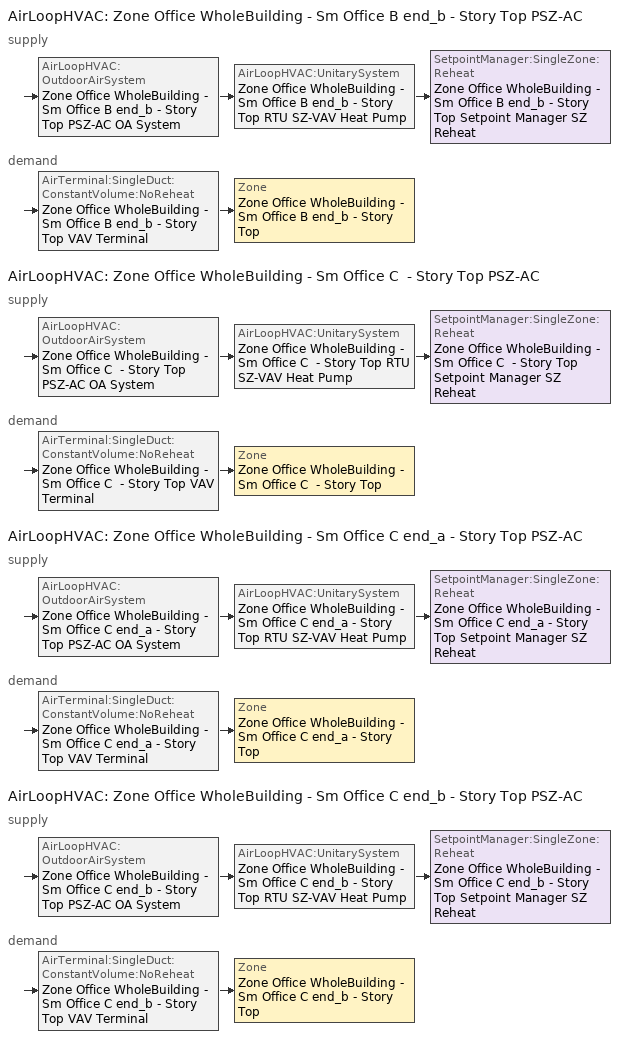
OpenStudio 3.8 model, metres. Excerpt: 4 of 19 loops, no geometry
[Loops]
AirLoopHVAC 'Zone Office WholeBuilding - Sm Office B end_b - Story Top PSZ-AC'
 supply: AirLoopHVAC:OutdoorAirSystem 'Zone Office WholeBuilding - Sm Office B end_b - Story Top PSZ-AC OA System' > AirLoopHVAC:UnitarySystem 'Zone Office WholeBuilding - Sm Office B end_b - Story Top RTU SZ-VAV Heat Pump' > SetpointManager:SingleZone:Reheat 'Zone Office WholeBuilding - Sm Office B end_b - Story Top Setpoint Manager SZ Reheat'
 demand: AirTerminal:SingleDuct:ConstantVolume:NoReheat 'Zone Office WholeBuilding - Sm Office B end_b - Story Top VAV Terminal' > Zone 'Zone Office WholeBuilding - Sm Office B end_b - Story Top'
AirLoopHVAC 'Zone Office WholeBuilding - Sm Office C  - Story Top PSZ-AC'
 supply: AirLoopHVAC:OutdoorAirSystem 'Zone Office WholeBuilding - Sm Office C  - Story Top PSZ-AC OA System' > AirLoopHVAC:UnitarySystem 'Zone Office WholeBuilding - Sm Office C  - Story Top RTU SZ-VAV Heat Pump' > SetpointManager:SingleZone:Reheat 'Zone Office WholeBuilding - Sm Office C  - Story Top Setpoint Manager SZ Reheat'
 demand: AirTerminal:SingleDuct:ConstantVolume:NoReheat 'Zone Office WholeBuilding - Sm Office C  - Story Top VAV Terminal' > Zone 'Zone Office WholeBuilding - Sm Office C  - Story Top'
AirLoopHVAC 'Zone Office WholeBuilding - Sm Office C end_a - Story Top PSZ-AC'
 supply: AirLoopHVAC:OutdoorAirSystem 'Zone Office WholeBuilding - Sm Office C end_a - Story Top PSZ-AC OA System' > AirLoopHVAC:UnitarySystem 'Zone Office WholeBuilding - Sm Office C end_a - Story Top RTU SZ-VAV Heat Pump' > SetpointManager:SingleZone:Reheat 'Zone Office WholeBuilding - Sm Office C end_a - Story Top Setpoint Manager SZ Reheat'
 demand: AirTerminal:SingleDuct:ConstantVolume:NoReheat 'Zone Office WholeBuilding - Sm Office C end_a - Story Top VAV Terminal' > Zone 'Zone Office WholeBuilding - Sm Office C end_a - Story Top'
AirLoopHVAC 'Zone Office WholeBuilding - Sm Office C end_b - Story Top PSZ-AC'
 supply: AirLoopHVAC:OutdoorAirSystem 'Zone Office WholeBuilding - Sm Office C end_b - Story Top PSZ-AC OA System' > AirLoopHVAC:UnitarySystem 'Zone Office WholeBuilding - Sm Office C end_b - Story Top RTU SZ-VAV Heat Pump' > SetpointManager:SingleZone:Reheat 'Zone Office WholeBuilding - Sm Office C end_b - Story Top Setpoint Manager SZ Reheat'
 demand: AirTerminal:SingleDuct:ConstantVolume:NoReheat 'Zone Office WholeBuilding - Sm Office C end_b - Story Top VAV Terminal' > Zone 'Zone Office WholeBuilding - Sm Office C end_b - Story Top'
[Sizing:Zone] Zone Cooling Design Supply Air Temperature Input Method=SupplyAirTemperature; Zone Cooling Design Supply Air Temperature {C}=12.7778; Zone Cooling Design Supply Air Temperature Difference {deltaC}=11.11; Zone Heating Design Supply Air Temperature Input Method=SupplyAirTemperature; Zone Heating Design Supply Air Temperature {C}=50; Zone Heating Design Supply Air Temperature Difference {deltaC}=11.11; Zone Cooling Design Supply Air Humidity Ratio {kg-H2O/kg-air}=0.0085; Zone Heating Design Supply Air Humidity Ratio {kg-H2O/kg-air}=0.008; Cooling Design Air Flow Method=DesignDay; Heating Design Air Flow Method=DesignDay; Account for Dedicated Outdoor Air System=No; Dedicated Outdoor Air System Control Strategy=NeutralSupplyAir; Dedicated Outdoor Air Low Setpoint Temperature for Design {C}=autosize; Dedicated Outdoor Air High Setpoint Temperature for Design {C}=autosize; Zone Load Sizing Method=Sensible Load Only No Latent Load; Zone Latent Cooling Design Supply Air Humidity Ratio Input Method=HumidityRatioDifference; Zone Cooling Design Supply Air Humidity Ratio Difference {kgWater/kgDryAir}=0.005; Zone Latent Heating Design Supply Air Humidity Ratio Input Method=HumidityRatioDifference; Zone Humidification Design Supply Air Humidity Ratio Difference {kgWater/kgDryAir}=0.005
Zone Office WholeBuilding - Sm Office C end_a - Story Top; Zone Office WholeBuilding - Sm Office C  - Story Top; Zone Office WholeBuilding - Sm Office B end_b - Story Top; Zone Office WholeBuilding - Sm Office C end_b - Story Top
[Zone equipment]
Zone Office WholeBuilding - Sm Office C end_a - Story Top: Zone Office WholeBuilding - Sm Office C end_a - Story Top VAV Terminal
Zone Office WholeBuilding - Sm Office C  - Story Top: Zone Office WholeBuilding - Sm Office C  - Story Top VAV Terminal
Zone Office WholeBuilding - Sm Office B end_b - Story Top: Zone Office WholeBuilding - Sm Office B end_b - Story Top VAV Terminal
Zone Office WholeBuilding - Sm Office C end_b - Story Top: Zone Office WholeBuilding - Sm Office C end_b - Story Top VAV Terminal
[AirLoopHVAC] Design Return Air Flow Fraction of Supply Air Flow=1
Name | Availability Schedule | Design Supply Air Flow Rate {m3/s}
Zone Office WholeBuilding - Sm Office B end_b - Story Top PSZ-AC | Zone Office WholeBuilding - Sm Office B end_b - Story Top PSZ-AC_constant_night_fan_schedule | 0.332468
Zone Office WholeBuilding - Sm Office C  - Story Top PSZ-AC | Zone Office WholeBuilding - Sm Office C  - Story Top PSZ-AC_constant_night_fan_schedule | 0.796888
Zone Office WholeBuilding - Sm Office C end_a - Story Top PSZ-AC | Zone Office WholeBuilding - Sm Office C end_a - Story Top PSZ-AC_constant_night_fan_schedule | 0.156352
Zone Office WholeBuilding - Sm Office C end_b - Story Top PSZ-AC | Zone Office WholeBuilding - Sm Office C end_b - Story Top PSZ-AC_constant_night_fan_schedule | 0.162666
[Sizing:System] Type of Load to Size On=Sensible; Central Heating Maximum System Air Flow Ratio=1; Preheat Design Temperature {C}=7.22222; Preheat Design Humidity Ratio {kg-H2O/kg-Air}=0.008; Precool Design Temperature {C}=12.7778; Precool Design Humidity Ratio {kg-H2O/kg-Air}=0.008; Central Cooling Design Supply Air Temperature {C}=12.7778; Central Heating Design Supply Air Temperature {C}=50; Sizing Option=Coincident; 100% Outdoor Air in Cooling=No; 100% Outdoor Air in Heating=No; Central Cooling Design Supply Air Humidity Ratio {kg-H2O/kg-Air}=0.0085; Central Heating Design Supply Air Humidity Ratio {kg-H2O/kg-Air}=0.008; Cooling Design Air Flow Method=DesignDay; Heating Design Air Flow Method=DesignDay; System Outdoor Air Method=ZoneSum; Zone Maximum Outdoor Air Fraction=1; Cooling Supply Air Flow Rate Per Floor Area {m3/s-m2}=0.00996765; Cooling Fraction of Autosized Cooling Supply Air Flow Rate=1; Cooling Supply Air Flow Rate Per Unit Cooling Capacity {m3/s-W}=3.94755e-05; Heating Supply Air Flow Rate Per Floor Area {m3/s-m2}=0.00996765; Heating Fraction of Autosized Heating Supply Air Flow Rate=1; Heating Fraction of Autosized Cooling Supply Air Flow Rate=1; Heating Supply Air Flow Rate Per Unit Heating Capacity {m3/s-W}=3.15882e-05; Cooling Design Capacity Method=CoolingDesignCapacity; Cooling Design Capacity Per Floor Area {W/m2}=234.7; Fraction of Autosized Cooling Design Capacity=1; Heating Design Capacity Method=HeatingDesignCapacity; Heating Design Capacity Per Floor Area {W/m2}=157; Fraction of Autosized Heating Design Capacity=1; Central Cooling Capacity Control Method=VAV; Occupant Diversity=1
Name | Design Outdoor Air Flow Rate {m3/s} | Cooling Design Capacity {W} | Heating Design Capacity {W}
Zone Office WholeBuilding - Sm Office B end_b - Story Top PSZ-AC | 0.332468 | 4127.41 | 7911.54
Zone Office WholeBuilding - Sm Office C  - Story Top PSZ-AC | 0.796888 | 9838.9 | 22212.99
Zone Office WholeBuilding - Sm Office C end_a - Story Top PSZ-AC | 0.156352 | 1729.16 | 4713.88
Zone Office WholeBuilding - Sm Office C end_b - Story Top PSZ-AC | 0.162666 | 2031.97 | 4717.45
[SetpointManager:SingleZone:Reheat] Minimum Supply Air Temperature {C}=12.7778; Maximum Supply Air Temperature {C}=50
Name | Control Zone | Setpoint Node or NodeList
Zone Office WholeBuilding - Sm Office B end_b - Story Top Setpoint Manager SZ Reheat | Zone Office WholeBuilding - Sm Office B end_b - Story Top | Zone Office WholeBuilding - Sm Office B end_b - Story Top PSZ-AC Supply Outlet Node
Zone Office WholeBuilding - Sm Office C  - Story Top Setpoint Manager SZ Reheat | Zone Office WholeBuilding - Sm Office C  - Story Top | Zone Office WholeBuilding - Sm Office C  - Story Top PSZ-AC Supply Outlet Node
Zone Office WholeBuilding - Sm Office C end_a - Story Top Setpoint Manager SZ Reheat | Zone Office WholeBuilding - Sm Office C end_a - Story Top | Zone Office WholeBuilding - Sm Office C end_a - Story Top PSZ-AC Supply Outlet Node
Zone Office WholeBuilding - Sm Office C end_b - Story Top Setpoint Manager SZ Reheat | Zone Office WholeBuilding - Sm Office C end_b - Story Top | Zone Office WholeBuilding - Sm Office C end_b - Story Top PSZ-AC Supply Outlet Node
[Controller:OutdoorAir] Economizer Control Type=NoEconomizer; Economizer Control Action Type=ModulateFlow; Economizer Maximum Limit Dry-Bulb Temperature {C}=28; Economizer Maximum Limit Enthalpy {J/kg}=64000; Lockout Type=LockoutWithCompressor; Minimum Limit Type=FixedMinimum; High Humidity Control=No; Heat Recovery Bypass Control Type=BypassWhenWithinEconomizerLimits; Economizer Operation Staging=InterlockedWithMechanicalCooling
Name | Minimum Outdoor Air Flow Rate {m3/s} | Maximum Outdoor Air Flow Rate {m3/s} | Minimum Outdoor Air Schedule | Controller Mechanical Ventilation
Zone Office WholeBuilding - Sm Office B end_b - Story Top PSZ-AC OA System Controller | 0.0255869 | 0.332468 | Zone Office WholeBuilding - Sm Office B end_b - Story Top PSZ-AC_night_ventcycle_schedule | Controller Mechanical Ventilation 15
Zone Office WholeBuilding - Sm Office C  - Story Top PSZ-AC OA System Controller | 0.0724115 | 0.796888 | Zone Office WholeBuilding - Sm Office C  - Story Top PSZ-AC_night_ventcycle_schedule | Controller Mechanical Ventilation 16
Zone Office WholeBuilding - Sm Office C end_a - Story Top PSZ-AC OA System Controller | 0.0106188 | 0.156352 | Zone Office WholeBuilding - Sm Office C end_a - Story Top PSZ-AC_night_ventcycle_schedule | Controller Mechanical Ventilation 17
Zone Office WholeBuilding - Sm Office C end_b - Story Top PSZ-AC OA System Controller | 0.0106188 | 0.162666 | Zone Office WholeBuilding - Sm Office C end_b - Story Top PSZ-AC_night_ventcycle_schedule | Controller Mechanical Ventilation 18
[Controller:MechanicalVentilation] Availability Schedule=Always On Discrete
Controller Mechanical Ventilation 15; Controller Mechanical Ventilation 16; Controller Mechanical Ventilation 17; Controller Mechanical Ventilation 18
[AirLoopHVAC:OutdoorAirSystem]
Name | Controller
Zone Office WholeBuilding - Sm Office B end_b - Story Top PSZ-AC OA System | Zone Office WholeBuilding - Sm Office B end_b - Story Top PSZ-AC OA System Controller
Zone Office WholeBuilding - Sm Office C  - Story Top PSZ-AC OA System | Zone Office WholeBuilding - Sm Office C  - Story Top PSZ-AC OA System Controller
Zone Office WholeBuilding - Sm Office C end_a - Story Top PSZ-AC OA System | Zone Office WholeBuilding - Sm Office C end_a - Story Top PSZ-AC OA System Controller
Zone Office WholeBuilding - Sm Office C end_b - Story Top PSZ-AC OA System | Zone Office WholeBuilding - Sm Office C end_b - Story Top PSZ-AC OA System Controller
[AirTerminal:SingleDuct:ConstantVolume:NoReheat] Availability Schedule=Always On Discrete; Maximum Air Flow Rate {m3/s}=AutoSize
Zone Office WholeBuilding - Sm Office B end_b - Story Top VAV Terminal; Zone Office WholeBuilding - Sm Office C  - Story Top VAV Terminal; Zone Office WholeBuilding - Sm Office C end_a - Story Top VAV Terminal; Zone Office WholeBuilding - Sm Office C end_b - Story Top VAV Terminal
[Coil:Cooling:DX:MultiSpeed] Availability Schedule=Always On Discrete; Condenser Type=AirCooled; Minimum Outdoor Dry-Bulb Temperature for Compressor Operation {C}=-25; Apply Part Load Fraction to Speeds Greater than 1=No; Apply Latent Degradation to Speeds Greater than 1=No; Maximum Outdoor Dry-Bulb Temperature for Crankcase Heater Operation {C}=4.4; Basin Heater Capacity {W/K}=0; Basin Heater Setpoint Temperature {C}=2; Fuel Type=Electricity
Name | Crankcase Heater Capacity {W} | Stage 1 | Stage 2 | Stage 3 | Stage 4
Zone Office WholeBuilding - Sm Office B end_b - Story Top PSZ-AC Heat Pump Cooling Coil | 17.3164 | Coil Cooling DX Multi Speed Stage Data 45 | Coil Cooling DX Multi Speed Stage Data 46 | Coil Cooling DX Multi Speed Stage Data 47 | Coil Cooling DX Multi Speed Stage Data 48
Zone Office WholeBuilding - Sm Office C  - Story Top PSZ-AC Heat Pump Cooling Coil | 31.1043 | Coil Cooling DX Multi Speed Stage Data 53 | Coil Cooling DX Multi Speed Stage Data 54 | Coil Cooling DX Multi Speed Stage Data 55 | Coil Cooling DX Multi Speed Stage Data 56
Zone Office WholeBuilding - Sm Office C end_a - Story Top PSZ-AC Heat Pump Cooling Coil | 10.4456 | Coil Cooling DX Multi Speed Stage Data 61 | Coil Cooling DX Multi Speed Stage Data 62 | Coil Cooling DX Multi Speed Stage Data 63 | Coil Cooling DX Multi Speed Stage Data 64
Zone Office WholeBuilding - Sm Office C end_b - Story Top PSZ-AC Heat Pump Cooling Coil | 10.7264 | Coil Cooling DX Multi Speed Stage Data 69 | Coil Cooling DX Multi Speed Stage Data 70 | Coil Cooling DX Multi Speed Stage Data 71 | Coil Cooling DX Multi Speed Stage Data 72
[Coil:Cooling:DX:MultiSpeed:StageData] Rated Evaporator Fan Power Per Volume Flow Rate 2017 {W/(m3/s)}=773.3; Rated Evaporator Fan Power Per Volume Flow Rate 2023 {W/(m3/s)}=934.4; Part Load Fraction Correlation Curve=cool_plf_plr1; Nominal Time for Condensate Removal to Begin {s}=1000; Ratio of Initial Moisture Evaporation Rate and Steady State Latent Capacity=1.5; Maximum Cycling Rate {cycles/hr}=0; Latent Capacity Time Constant {s}=45; Rated Waste Heat Fraction of Power Input=0.5; Evaporative Condenser Effectiveness=0.9; Evaporative Condenser Air Flow Rate {m3/s}=autosize; Rated Evaporative Condenser Pump Power Consumption {W}=autosize
Name | Gross Rated Total Cooling Capacity {W} | Gross Rated Sensible Heat Ratio | Gross Rated Cooling COP {W/W} | Rated Air Flow Rate {m3/s} | Total Cooling Capacity Function of Temperature Curve | Total Cooling Capacity Function of Flow Fraction Curve | Energy Input Ratio Function of Temperature Curve | Energy Input Ratio Function of Flow Fraction Curve | Waste Heat Function of Temperature Curve
Coil Cooling DX Multi Speed Stage Data 45 | 2202.21 | 0.85 | 3.97712 | 0.132987 | cool_cap_ft1 | Curve Quadratic 232 | cool_eir_ft1 | Curve Quadratic 233 | Curve Biquadratic 234
Coil Cooling DX Multi Speed Stage Data 46 | 2806.8 | 0.8 | 4.12579 | 0.169559 | cool_cap_ft2 | Curve Quadratic 235 | cool_eir_ft2 | Curve Quadratic 236 | Curve Biquadratic 237
Coil Cooling DX Multi Speed Stage Data 47 | 3687.36 | 0.79 | 4.01428 | 0.222754 | cool_cap_ft3 | Curve Quadratic 238 | cool_eir_ft3 | Curve Quadratic 239 | Curve Biquadratic 240
Coil Cooling DX Multi Speed Stage Data 48 | 5503.53 | 0.77 | 3.71693 | 0.332468 | cool_cap_ft4 | Curve Quadratic 241 | cool_eir_ft4 | Curve Quadratic 242 | Curve Biquadratic 243
Coil Cooling DX Multi Speed Stage Data 53 | 5278.43 | 0.85 | 3.89445 | 0.318755 | cool_cap_ft1 | Curve Quadratic 274 | cool_eir_ft1 | Curve Quadratic 275 | Curve Biquadratic 276
Coil Cooling DX Multi Speed Stage Data 54 | 6727.57 | 0.8 | 4.04003 | 0.406413 | cool_cap_ft2 | Curve Quadratic 277 | cool_eir_ft2 | Curve Quadratic 278 | Curve Biquadratic 279
Coil Cooling DX Multi Speed Stage Data 55 | 8838.18 | 0.79 | 3.93084 | 0.533915 | cool_cap_ft3 | Curve Quadratic 280 | cool_eir_ft3 | Curve Quadratic 281 | Curve Biquadratic 282
Coil Cooling DX Multi Speed Stage Data 56 | 13191.3 | 0.77 | 3.63967 | 0.796888 | cool_cap_ft4 | Curve Quadratic 283 | cool_eir_ft4 | Curve Quadratic 284 | Curve Biquadratic 285
Coil Cooling DX Multi Speed Stage Data 61 | 1035.64 | 0.85 | 4.00847 | 0.0625407 | cool_cap_ft1 | Curve Quadratic 316 | cool_eir_ft1 | Curve Quadratic 317 | Curve Biquadratic 318
Coil Cooling DX Multi Speed Stage Data 62 | 1319.97 | 0.8 | 4.15832 | 0.0797394 | cool_cap_ft2 | Curve Quadratic 319 | cool_eir_ft2 | Curve Quadratic 320 | Curve Biquadratic 321
Coil Cooling DX Multi Speed Stage Data 63 | 1734.08 | 0.79 | 4.04593 | 0.104756 | cool_cap_ft3 | Curve Quadratic 322 | cool_eir_ft3 | Curve Quadratic 323 | Curve Biquadratic 324
Coil Cooling DX Multi Speed Stage Data 64 | 2588.18 | 0.77 | 3.74623 | 0.156352 | cool_cap_ft4 | Curve Quadratic 325 | cool_eir_ft4 | Curve Quadratic 326 | Curve Biquadratic 327
Coil Cooling DX Multi Speed Stage Data 69 | 1077.47 | 0.85 | 4.00734 | 0.0650665 | cool_cap_ft1 | Curve Quadratic 358 | cool_eir_ft1 | Curve Quadratic 359 | Curve Biquadratic 360
Coil Cooling DX Multi Speed Stage Data 70 | 1373.28 | 0.8 | 4.15715 | 0.0829598 | cool_cap_ft2 | Curve Quadratic 361 | cool_eir_ft2 | Curve Quadratic 362 | Curve Biquadratic 363
Coil Cooling DX Multi Speed Stage Data 71 | 1804.11 | 0.79 | 4.04479 | 0.108986 | cool_cap_ft3 | Curve Quadratic 364 | cool_eir_ft3 | Curve Quadratic 365 | Curve Biquadratic 366
Coil Cooling DX Multi Speed Stage Data 72 | 2692.7 | 0.77 | 3.74518 | 0.162666 | cool_cap_ft4 | Curve Quadratic 367 | cool_eir_ft4 | Curve Quadratic 368 | Curve Biquadratic 369
[Coil:Heating:DX:MultiSpeed] Availability Schedule=Always On Discrete; Minimum Outdoor Dry-Bulb Temperature for Compressor Operation {C}=-17.7778; Maximum Outdoor Dry-Bulb Temperature for Crankcase Heater Operation {C}=4.4; Defrost Energy Input Ratio Function of Temperature Curve=defrost_eir; Maximum Outdoor Dry-Bulb Temperature for Defrost Operation {C}=4.444; Defrost Strategy=ReverseCycle; Defrost Control=OnDemand; Defrost Time Period Fraction=0.058333; Resistive Defrost Heater Capacity {W}=autosize; Apply Part Load Fraction to Speeds Greater than 1=No; Fuel Type=NaturalGas; Region number for Calculating HSPF=4
Name | Crankcase Heater Capacity {W} | Stage 1 | Stage 2 | Stage 3
Zone Office WholeBuilding - Sm Office B end_b - Story Top PSZ-AC Heat Pump heating Coil | 17.3164 | Coil Heating DX Multi Speed Stage Data 34 | Coil Heating DX Multi Speed Stage Data 35 | Coil Heating DX Multi Speed Stage Data 36
Zone Office WholeBuilding - Sm Office C  - Story Top PSZ-AC Heat Pump heating Coil | 31.1043 | Coil Heating DX Multi Speed Stage Data 40 | Coil Heating DX Multi Speed Stage Data 41 | Coil Heating DX Multi Speed Stage Data 42
Zone Office WholeBuilding - Sm Office C end_a - Story Top PSZ-AC Heat Pump heating Coil | 10.4456 | Coil Heating DX Multi Speed Stage Data 46 | Coil Heating DX Multi Speed Stage Data 47 | Coil Heating DX Multi Speed Stage Data 48
Zone Office WholeBuilding - Sm Office C end_b - Story Top PSZ-AC Heat Pump heating Coil | 10.7264 | Coil Heating DX Multi Speed Stage Data 52 | Coil Heating DX Multi Speed Stage Data 53 | Coil Heating DX Multi Speed Stage Data 54
[Coil:Heating:DX:MultiSpeed:StageData] Rated Supply Air Fan Power Per Volume Flow Rate 2017 {W/(m3/s)}=773.3; Rated Supply Air Fan Power Per Volume Flow Rate 2023 {W/(m3/s)}=934.4; Heating Capacity Function of Temperature Curve=heat_cap_ft1; Heating Capacity Function of Flow Fraction Curve=heat_cap_ff1; Energy Input Ratio Function of Flow Fraction Curve=heat_eir_ff1; Part Load Fraction Correlation Curve=heat_plf_plr1; Rated Waste Heat Fraction of Power Input=0.2
Name | Gross Rated Heating Capacity {W} | Gross Rated Heating COP {W/W} | Rated Air Flow Rate {m3/s} | Energy Input Ratio Function of Temperature Curve | Waste Heat Function of Temperature Curve
Coil Heating DX Multi Speed Stage Data 34 | 2641.69 | 3.91093 | 0.159585 | heat_eir_ft2 | Curve Biquadratic 246
Coil Heating DX Multi Speed Stage Data 35 | 4678 | 3.91093 | 0.282598 | heat_eir_ft3 | Curve Biquadratic 249
Coil Heating DX Multi Speed Stage Data 36 | 5503.53 | 3.91093 | 0.332468 | heat_eir_ft4 | Curve Biquadratic 252
Coil Heating DX Multi Speed Stage Data 40 | 6331.83 | 3.84557 | 0.382506 | heat_eir_ft2 | Curve Biquadratic 288
Coil Heating DX Multi Speed Stage Data 41 | 11212.6 | 3.84557 | 0.677354 | heat_eir_ft3 | Curve Biquadratic 291
Coil Heating DX Multi Speed Stage Data 42 | 13191.3 | 3.84557 | 0.796888 | heat_eir_ft4 | Curve Biquadratic 294
Coil Heating DX Multi Speed Stage Data 46 | 1242.32 | 3.93572 | 0.0750488 | heat_eir_ft2 | Curve Biquadratic 330
Coil Heating DX Multi Speed Stage Data 47 | 2199.95 | 3.93572 | 0.132899 | heat_eir_ft3 | Curve Biquadratic 333
Coil Heating DX Multi Speed Stage Data 48 | 2588.18 | 3.93572 | 0.156352 | heat_eir_ft4 | Curve Biquadratic 336
Coil Heating DX Multi Speed Stage Data 52 | 1292.5 | 3.93483 | 0.0780798 | heat_eir_ft2 | Curve Biquadratic 372
Coil Heating DX Multi Speed Stage Data 53 | 2288.8 | 3.93483 | 0.138266 | heat_eir_ft3 | Curve Biquadratic 375
Coil Heating DX Multi Speed Stage Data 54 | 2692.7 | 3.93483 | 0.162666 | heat_eir_ft4 | Curve Biquadratic 378
[Coil:Heating:Electric] Availability Schedule=Always On Discrete; Efficiency=1
Name | Nominal Capacity {W}
Zone Office WholeBuilding - Sm Office B end_b - Story Top PSZ-AC electric resistance backup coil | 10154.9
Zone Office WholeBuilding - Sm Office C  - Story Top PSZ-AC electric resistance backup coil | 24828.6
Zone Office WholeBuilding - Sm Office C end_a - Story Top PSZ-AC electric resistance backup coil | 4713.88
Zone Office WholeBuilding - Sm Office C end_b - Story Top PSZ-AC electric resistance backup coil | 4885.37
[Fan:VariableVolume] Availability Schedule=Always On Discrete; Fan Total Efficiency=0.6045; Pressure Rise {Pa}=622.722; Maximum Flow Rate {m3/s}=Autosize; Fan Power Minimum Flow Rate Input Method=Fraction; Fan Power Minimum Flow Fraction=0.4; Fan Power Minimum Air Flow Rate {m3/s}=0; Motor In Airstream Fraction=1; Fan Power Coefficient 1=0.259905; Fan Power Coefficient 2=-1.56987; Fan Power Coefficient 3=4.81973; Fan Power Coefficient 4=-3.90454; Fan Power Coefficient 5=1.39477
Name | Motor Efficiency
Zone Office WholeBuilding - Sm Office B end_b - Story Top PSZ-AC VFD Fan; Zone Office WholeBuilding - Sm Office C end_a - Story Top PSZ-AC VFD Fan; Zone Office WholeBuilding - Sm Office C end_b - Story Top PSZ-AC VFD Fan | 0.825
Zone Office WholeBuilding - Sm Office C  - Story Top PSZ-AC VFD Fan | 0.84
[AirLoopHVAC:UnitarySystem] Control Type=Load; Dehumidification Control Type=None; Availability Schedule=Always On Discrete; Fan Placement=DrawThrough; DX Heating Coil Sizing Ratio=1; Use DOAS DX Cooling Coil=No; DOAS DX Cooling Coil Leaving Minimum Air Temperature {C}=2; Latent Load Control=SensibleOnlyLoadControl; Supply Air Flow Rate Method During Cooling Operation=SupplyAirFlowRate; Supply Air Flow Rate Method During Heating Operation=SupplyAirFlowRate; Supply Air Flow Rate Method When No Cooling or Heating is Required=SupplyAirFlowRate; No Load Supply Air Flow Rate Control Set To Low Speed=Yes; Maximum Supply Air Temperature {C}=50; Maximum Outdoor Dry-Bulb Temperature for Supplemental Heater Operation {C}=21; Ancilliary On-Cycle Electric Power {W}=0; Ancilliary Off-Cycle Electric Power {W}=0
Name | Controlling Zone or Thermostat Location | Supply Fan | Supply Air Fan Operating Mode Schedule | Heating Coil | Cooling Coil | Supplemental Heating Coil | Supply Air Flow Rate During Cooling Operation {m3/s} | Supply Air Flow Rate During Heating Operation {m3/s} | Supply Air Flow Rate When No Cooling or Heating is Required {m3/s}
Zone Office WholeBuilding - Sm Office B end_b - Story Top RTU SZ-VAV Heat Pump | Zone Office WholeBuilding - Sm Office B end_b - Story Top | Zone Office WholeBuilding - Sm Office B end_b - Story Top PSZ-AC VFD Fan | Zone Office WholeBuilding - Sm Office B end_b - Story Top PSZ-AC_constant_night_fan_schedule | Zone Office WholeBuilding - Sm Office B end_b - Story Top PSZ-AC Heat Pump heating Coil | Zone Office WholeBuilding - Sm Office B end_b - Story Top PSZ-AC Heat Pump Cooling Coil | Zone Office WholeBuilding - Sm Office B end_b - Story Top PSZ-AC electric resistance backup coil | 0.332468 | 0.332468 | 0.132987
Zone Office WholeBuilding - Sm Office C  - Story Top RTU SZ-VAV Heat Pump | Zone Office WholeBuilding - Sm Office C  - Story Top | Zone Office WholeBuilding - Sm Office C  - Story Top PSZ-AC VFD Fan | Zone Office WholeBuilding - Sm Office C  - Story Top PSZ-AC_constant_night_fan_schedule | Zone Office WholeBuilding - Sm Office C  - Story Top PSZ-AC Heat Pump heating Coil | Zone Office WholeBuilding - Sm Office C  - Story Top PSZ-AC Heat Pump Cooling Coil | Zone Office WholeBuilding - Sm Office C  - Story Top PSZ-AC electric resistance backup coil | 0.796888 | 0.796888 | 0.318755
Zone Office WholeBuilding - Sm Office C end_a - Story Top RTU SZ-VAV Heat Pump | Zone Office WholeBuilding - Sm Office C end_a - Story Top | Zone Office WholeBuilding - Sm Office C end_a - Story Top PSZ-AC VFD Fan | Zone Office WholeBuilding - Sm Office C end_a - Story Top PSZ-AC_constant_night_fan_schedule | Zone Office WholeBuilding - Sm Office C end_a - Story Top PSZ-AC Heat Pump heating Coil | Zone Office WholeBuilding - Sm Office C end_a - Story Top PSZ-AC Heat Pump Cooling Coil | Zone Office WholeBuilding - Sm Office C end_a - Story Top PSZ-AC electric resistance backup coil | 0.156352 | 0.156352 | 0.0625407
Zone Office WholeBuilding - Sm Office C end_b - Story Top RTU SZ-VAV Heat Pump | Zone Office WholeBuilding - Sm Office C end_b - Story Top | Zone Office WholeBuilding - Sm Office C end_b - Story Top PSZ-AC VFD Fan | Zone Office WholeBuilding - Sm Office C end_b - Story Top PSZ-AC_constant_night_fan_schedule | Zone Office WholeBuilding - Sm Office C end_b - Story Top PSZ-AC Heat Pump heating Coil | Zone Office WholeBuilding - Sm Office C end_b - Story Top PSZ-AC Heat Pump Cooling Coil | Zone Office WholeBuilding - Sm Office C end_b - Story Top PSZ-AC electric resistance backup coil | 0.162666 | 0.162666 | 0.0650665
[Schedule:Constant] Value=1
Always On Discrete; Zone Office WholeBuilding - Sm Office B end_b - Story Top PSZ-AC_night_ventcycle_schedule; Zone Office WholeBuilding - Sm Office B end_b - Story Top PSZ-AC_constant_night_fan_schedule; Zone Office WholeBuilding - Sm Office C  - Story Top PSZ-AC_night_ventcycle_schedule; Zone Office WholeBuilding - Sm Office C  - Story Top PSZ-AC_constant_night_fan_schedule; Zone Office WholeBuilding - Sm Office C end_a - Story Top PSZ-AC_night_ventcycle_schedule; Zone Office WholeBuilding - Sm Office C end_a - Story Top PSZ-AC_constant_night_fan_schedule; Zone Office WholeBuilding - Sm Office C end_b - Story Top PSZ-AC_night_ventcycle_schedule; Zone Office WholeBuilding - Sm Office C end_b - Story Top PSZ-AC_constant_night_fan_schedule
[Curve:Biquadratic]
Name | Coefficient1 Constant | Coefficient2 x | Coefficient3 x**2 | Coefficient4 y | Coefficient5 y**2 | Coefficient6 x*y | Minimum Value of x | Maximum Value of x | Minimum Value of y | Maximum Value of y | Minimum Curve Output | Maximum Curve Output
cool_cap_ft1 | 1.203 | 0.07866 | -0.001797 | -0.09527 | 0.00134 | 0.0009421 | -45.56 | 65.6 | -1.11 | 37.8 | 0 | 1.3
cool_cap_ft2 | -1.07 | 0.2633 | -0.00629 | -0.03907 | 0.0005085 | 0.0001078 | -45.56 | 65.6 | -1.11 | 37.8 | 0 | 1.3
cool_cap_ft3 | -0.6195 | 0.1621 | -0.003028 | -0.002812 | -2.59e-05 | -0.0003764 | -45.56 | 65.6 | -1.11 | 37.8 | 0 | 1.3
cool_cap_ft4 | 1.037 | -0.02036 | 0.002231 | -0.0002538 | 4.604e-05 | -0.000779 | -45.56 | 65.6 | -1.11 | 37.8 | 0 | 1.3
cool_eir_ft1 | 1.021 | -0.1214 | 0.003936 | 0.05435 | 0.000283 | -0.002057 | -100 | 100 | -100 | 100 | 0.1 | 2
cool_eir_ft2 | 1.999 | -0.1977 | 0.006001 | 0.03196 | 0.000638 | -0.001948 | -100 | 100 | -100 | 100 | 0.1 | 2
cool_eir_ft3 | 1.745 | -0.1546 | 0.004585 | 0.02595 | 0.0006609 | -0.001752 | -100 | 100 | -100 | 100 | 0.1 | 2
cool_eir_ft4 | 0.2555 | 0.03711 | -0.001427 | 0.008907 | 0.0005665 | -0.0006538 | -100 | 100 | -100 | 100 | 0.1 | 2
heat_cap_ft1 | 0.893321 | -0.00973374 | 6.3644e-05 | 0.0391131 | -2.50817e-06 | -0.000272589 | -100 | 100 | -100 | 100
heat_eir_ft2 | 0.450657 | 0.0292903 | 0.000393145 | -0.00978952 | 0.000539369 | -0.00118088 | -100 | 100 | -100 | 100
heat_eir_ft3 | 0.572518 | 0.0228962 | 0.000266019 | -0.0106675 | 0.000490922 | -0.000681369 | -100 | 100 | -100 | 100
heat_eir_ft4 | 0.668196 | 0.014672 | 0.000445963 | -0.0114392 | 0.000497103 | -0.000690956 | -100 | 100 | -100 | 100
defrost_eir | 0.1528 | 0 | 0 | 0 | 0 | 0 | -100 | 100 | -100 | 100
Curve Biquadratic 234; Curve Biquadratic 237; Curve Biquadratic 240; Curve Biquadratic 243; Curve Biquadratic 276; Curve Biquadratic 279; Curve Biquadratic 282; Curve Biquadratic 285; Curve Biquadratic 318; Curve Biquadratic 321; Curve Biquadratic 324; Curve Biquadratic 327; Curve Biquadratic 360; Curve Biquadratic 363; Curve Biquadratic 366; Curve Biquadratic 369 | 1 | 0 | 0 | 0 | 0 | 0 | 0 | 0 | 0 | 0
Curve Biquadratic 246; Curve Biquadratic 249; Curve Biquadratic 252; Curve Biquadratic 288; Curve Biquadratic 291; Curve Biquadratic 294; Curve Biquadratic 330; Curve Biquadratic 333; Curve Biquadratic 336; Curve Biquadratic 372; Curve Biquadratic 375; Curve Biquadratic 378 | 1 | 0 | 0 | 0 | 0 | 0 | 0 | 50 | 0 | 50
[Curve:Quadratic]
Name | Coefficient1 Constant | Coefficient2 x | Coefficient3 x**2 | Minimum Value of x | Maximum Value of x | Minimum Curve Output | Maximum Curve Output
cool_plf_plr1 | 0.75 | 0.25 | 0 | 0 | 1 | 0.7 | 1
heat_cap_ff1; heat_eir_ff1 | 1 | 0 | 0 | 0 | 2 | 0 | 2
heat_plf_plr1 | 0.76 | 0.24 | 0 | 0 | 1 | 0.7 | 1
Curve Quadratic 232; Curve Quadratic 235; Curve Quadratic 238; Curve Quadratic 241; Curve Quadratic 274; Curve Quadratic 277; Curve Quadratic 280; Curve Quadratic 283; Curve Quadratic 316; Curve Quadratic 319; Curve Quadratic 322; Curve Quadratic 325; Curve Quadratic 358; Curve Quadratic 361; Curve Quadratic 364; Curve Quadratic 367 | 0.8 | 0.2 | 0 | 0.5 | 1.5
Curve Quadratic 233; Curve Quadratic 236; Curve Quadratic 239; Curve Quadratic 242; Curve Quadratic 275; Curve Quadratic 278; Curve Quadratic 281; Curve Quadratic 284; Curve Quadratic 317; Curve Quadratic 320; Curve Quadratic 323; Curve Quadratic 326; Curve Quadratic 359; Curve Quadratic 362; Curve Quadratic 365; Curve Quadratic 368 | 1.156 | -0.1816 | 0.0256 | 0.5 | 1.5
